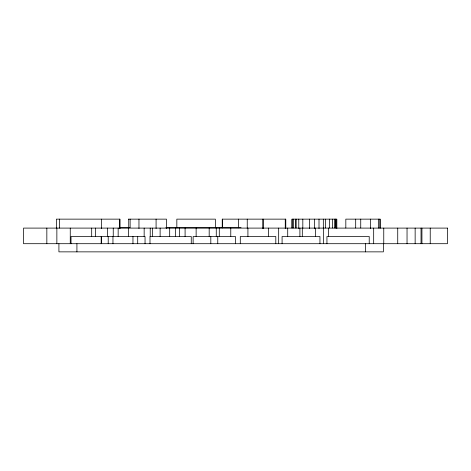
<?xml version="1.0" encoding="UTF-8"?>
<svg xmlns="http://www.w3.org/2000/svg" width="471" height="471" viewBox="0 0 471 471"><rect width="100%" height="100%" fill="white"/><g stroke="black" fill="none" stroke-linecap="round" stroke-linejoin="round"><path stroke-width="0.71" d="M128.536 219.139L166.475 219.139L166.475 228.547M119.593 227.705L130.12 227.705L130.12 219.139M165.833 227.705L241.075 227.705M430.229 228.099L430.229 243.701M421.934 228.099L421.934 243.701M421.039 228.099L421.039 243.701M415.145 228.099L415.145 243.701M407.038 228.099L407.038 243.701M397.73 228.099L397.73 243.701M383.759 228.099L383.759 243.701M383.359 243.701L383.359 251.861L58.916 251.861L58.916 243.701M380.15 228.099L380.15 219.139L345.82 219.139L345.82 227.964M379.967 219.139L379.967 228.099M378.348 219.139L378.348 228.099M373.674 228.099L373.674 243.701M370.477 219.139L370.477 228.547M369.223 243.701L369.223 236.501L326.939 236.501L326.939 243.701M365.355 243.701L365.355 251.861M360.733 219.139L360.733 227.964M355.687 219.139L355.687 227.964M336.83 228.547L336.83 219.139L291.973 219.139L291.973 227.964M335.911 219.139L335.911 227.964M335.794 219.139L335.794 227.964M334.657 219.139L334.657 227.964M332.467 219.139L332.467 227.964M329.359 219.139L329.359 227.964M328.458 228.099L328.458 236.607M325.49 219.139L325.49 227.964M323.412 228.099L323.412 243.701M323.33 219.139L323.33 228.547M319.944 243.701L319.944 236.501L282.088 236.501L282.088 243.701M319.008 219.139L319.008 228.547M315.482 228.099L315.482 236.607M314.64 219.139L314.64 228.547M309.518 219.139L309.518 228.547M302.818 219.139L302.818 228.547M302.305 228.099L302.305 236.607M299.909 228.099L299.909 236.607M298.779 219.139L298.779 228.547M296.177 219.139L296.177 227.964M295.405 219.139L295.405 227.964M293.557 219.139L293.557 227.964M292.144 219.139L292.144 227.964M287.716 228.099L287.716 236.607M285.791 228.547L285.791 219.139L222.253 219.139L222.253 227.823M285.261 219.139L285.261 228.547M278.667 228.099L278.667 243.701M275.8 243.701L275.8 236.501L240.298 236.501L240.298 243.701M268.535 228.099L268.535 236.607M263.442 219.139L263.442 228.547M262.736 219.139L262.736 228.547M247.917 228.099L247.917 236.607M247.246 219.139L247.246 228.547M238.509 219.139L238.509 227.823M235.447 243.701L235.447 236.501L193.128 236.501L193.128 243.701M230.772 228.099L230.772 236.607M222.341 219.139L222.341 227.823M219.292 228.099L219.292 236.607M217.767 236.501L217.767 243.701M216.271 228.099L216.271 236.607M215.365 227.823L215.365 219.139L176.837 219.139L176.837 227.823M210.808 236.501L210.808 243.701M209.183 228.099L209.183 236.607M196.136 228.099L196.136 236.607M191.267 243.701L191.267 236.501L150.002 236.501L150.002 243.701M185.091 228.099L185.091 236.607M179.369 228.099L179.369 236.607M175.365 228.099L175.365 236.607M169.684 228.099L169.684 236.607M160.122 228.099L160.122 236.607M156.084 219.139L156.084 228.547M152.363 228.099L152.363 236.607M150.225 228.099L150.225 236.607M145.044 243.701L145.044 236.501L71.027 236.501L71.027 243.701M144.155 228.099L144.155 236.607M138.963 219.139L138.963 228.547M137.703 236.501L137.703 243.701M132.957 236.501L132.957 243.701M128.73 219.139L128.73 227.705M128.371 228.099L128.371 236.607M119.893 228.547L119.893 219.139L56.355 219.139L56.355 228.099M119.805 219.139L119.805 228.547M118.162 228.099L118.162 236.607M113.246 228.099L113.246 236.607M112.958 236.501L112.958 243.701M108.212 236.501L108.212 243.701M107.635 228.099L107.635 236.607M101.553 219.139L101.553 228.547M101.359 236.501L101.359 243.701M101.183 236.501L101.183 243.701M95.542 228.099L95.542 236.607M91.686 228.099L91.686 236.607M76.92 243.701L76.92 251.861M70.256 228.099L70.256 243.701M59.646 219.139L59.646 228.099M56.861 228.099L56.861 243.701M46.841 228.099L46.841 243.701M447.45 228.099L23.55 228.099L23.55 243.701L447.45 243.701L447.45 228.099"/></g></svg>
